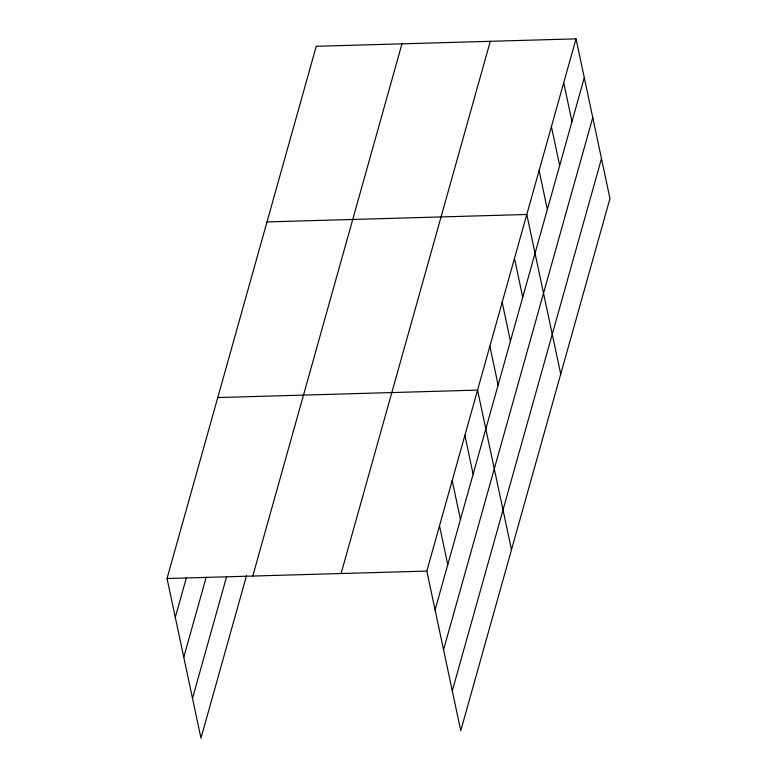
<?xml version="1.0" encoding="UTF-8"?>
<svg xmlns="http://www.w3.org/2000/svg" width="777" height="777" viewBox="0 0 777 777"><rect width="100%" height="100%" fill="white"/><g stroke="black" fill="none" stroke-linecap="round" stroke-linejoin="round"><path stroke-width="1.17" d="M246.494 575.757L200.971 738.15L167.036 578.506L316.239 46.29L576.029 38.85L609.964 198.494L460.761 730.71L426.826 571.076L576.029 38.85M175.291 617.346L186.354 577.913M183.77 657.216L206.206 577.175M192.502 698.29L226.641 576.485M252.768 576.058L401.971 43.833M341.093 573.523L490.297 41.307M435.081 609.916L584.285 77.69M443.56 649.776L592.764 117.56M452.292 690.85L601.485 158.625M267.006 221.921L526.796 214.481L560.722 374.125M217.764 397.552L477.554 390.112L511.489 549.757M167.036 578.506L426.826 571.076M563.723 82.76L571.979 121.6M551.408 126.67L559.663 165.511M539.102 170.571L547.358 209.421M514.481 258.391L522.736 297.232M502.175 302.302L510.431 341.142M489.869 346.212L498.125 385.052M464.869 435.353L473.135 474.193M452.195 480.594L460.45 519.434M439.51 525.835L447.766 564.675"/></g></svg>
